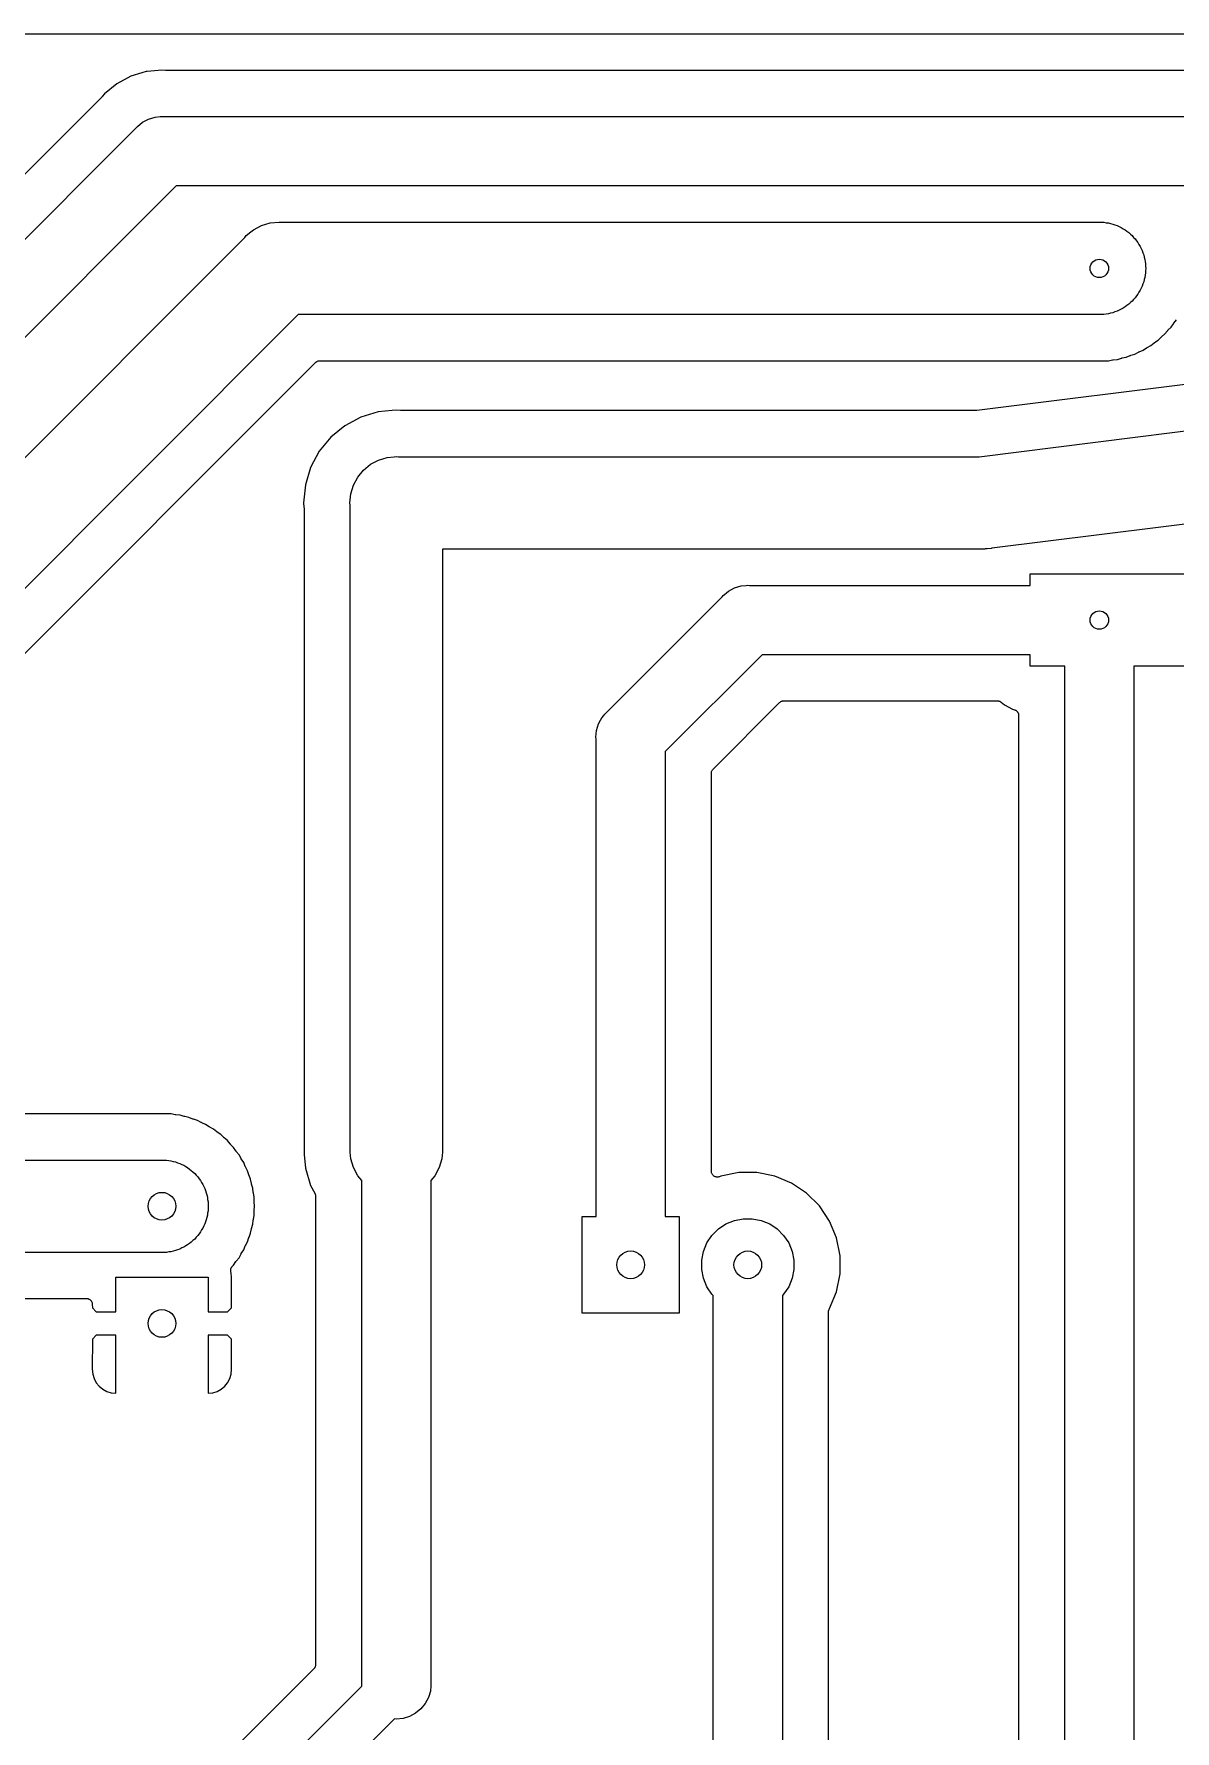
# Model space of a CAD drawing. Extents: x 74 to 216, y -130 to -38.
# Drawn here: x 98.83 to 123.56, y -74.87 to -38.1 of the extents above; entities that cross this region are included whole.
import ezdxf

# ---------------------------------------------------------------- set-up
doc = ezdxf.new("R2010")
doc.units = 0
doc.layers.add('BLACK', color=7, linetype='CONTINUOUS')

msp = doc.modelspace()

# ---------------------------------------------------------------- linework, layer by layer
at = {"layer": 'BLACK', "linetype": 'CONTINUOUS'}
for p, q in [((73.787, -38.1), (215.773, -38.1)), ((101.162, -38.9442), (100.927, -39.0154)), ((101.257, -38.9153), (101.162, -38.9442)), ((101.162, -38.9442), (101.162, -38.9442)), ((101.28, -38.9131), (101.257, -38.9153)), ((101.52, -38.8894), (101.28, -38.9131)), ((101.28, -38.9131), (101.28, -38.9131)), ((101.6, -38.8815), (101.52, -38.8894)), ((101.52, -38.8894), (101.52, -38.8894)), ((101.68, -38.8894), (101.6, -38.8815)), ((101.685, -38.8894), (101.68, -38.8894)), ((101.69, -38.89), (101.685, -38.8894)), ((101.692, -38.89), (101.69, -38.89)), ((126.908, -38.89), (101.692, -38.89)), ((100.623, -39.1779), (100.357, -39.3966)), ((100.927, -39.0154), (100.623, -39.1779)), ((100.297, -39.4678), (77.5678, -62.1974)), ((100.301, -39.4636), (100.297, -39.4678)), ((100.305, -39.4599), (100.301, -39.4636)), ((100.306, -39.4585), (100.305, -39.4599)), ((100.357, -39.3966), (100.306, -39.4585)), ((101.067, -40.1071), (101.181, -40.0134)), ((101.181, -40.0134), (101.312, -39.9437)), ((101.312, -39.9437), (101.453, -39.9009)), ((101.453, -39.9009), (101.563, -39.89)), ((101.563, -39.89), (101.6, -39.8864)), ((101.563, -39.89), (101.563, -39.89)), ((101.6, -39.8864), (101.637, -39.89)), ((101.637, -39.89), (126.963, -39.89)), ((78.2357, -62.9436), (101.044, -40.1357)), ((101.044, -40.1357), (101.067, -40.1071)), ((101.911, -41.39), (79.49, -63.8107)), ((126.689, -41.39), (101.911, -41.39)), ((103.582, -42.3445), (103.755, -42.2517)), ((103.755, -42.2517), (103.944, -42.1945)), ((103.944, -42.1945), (104.14, -42.1752)), ((104.14, -42.1752), (104.189, -42.18)), ((104.189, -42.18), (122.018, -42.18)), ((122.018, -42.18), (122.067, -42.1896)), ((122.067, -42.1896), (122.116, -42.1945)), ((122.116, -42.1945), (122.163, -42.2088)), ((122.163, -42.2088), (122.212, -42.2184)), ((122.212, -42.2184), (122.257, -42.2373)), ((122.257, -42.2373), (122.305, -42.2517)), ((122.305, -42.2517), (122.348, -42.2749)), ((122.348, -42.2749), (122.394, -42.2938)), ((83.1476, -62.7582), (103.398, -42.5076)), ((103.398, -42.5076), (103.429, -42.4695)), ((103.429, -42.4695), (103.526, -42.39)), ((103.526, -42.39), (103.582, -42.3445)), ((122.394, -42.2938), (122.435, -42.3212)), ((122.435, -42.3212), (122.478, -42.3445)), ((122.478, -42.3445), (122.516, -42.3758)), ((122.516, -42.3758), (122.557, -42.4032)), ((122.557, -42.4032), (122.592, -42.4382)), ((122.592, -42.4382), (122.631, -42.4695)), ((122.631, -42.4695), (122.662, -42.5076)), ((122.662, -42.5076), (122.697, -42.5425)), ((122.697, -42.5425), (122.724, -42.5836)), ((122.724, -42.5836), (122.755, -42.6217)), ((122.755, -42.6217), (122.779, -42.6653)), ((122.779, -42.6653), (122.806, -42.7063)), ((122.806, -42.7063), (122.825, -42.7519)), ((122.825, -42.7519), (122.848, -42.7955)), ((122.848, -42.7955), (122.863, -42.8427)), ((122.863, -42.8427), (122.882, -42.8883)), ((122.882, -42.8883), (122.891, -42.9367)), ((122.891, -42.9367), (122.906, -42.984)), ((122.906, -42.984), (122.91, -43.0331)), ((122.906, -43.376), (122.891, -43.4233)), ((122.91, -43.3269), (122.906, -43.376)), ((122.91, -43.0331), (122.92, -43.0815)), ((122.92, -43.2785), (122.91, -43.3269)), ((122.92, -43.0815), (122.92, -43.1309)), ((122.92, -43.1309), (122.925, -43.18)), ((122.925, -43.18), (122.92, -43.2291)), ((122.92, -43.2291), (122.92, -43.2785)), ((122.755, -43.7383), (122.724, -43.7764)), ((122.779, -43.6947), (122.755, -43.7383)), ((122.806, -43.6537), (122.779, -43.6947)), ((122.825, -43.6081), (122.806, -43.6537)), ((122.848, -43.5645), (122.825, -43.6081)), ((122.863, -43.5173), (122.848, -43.5645)), ((122.882, -43.4717), (122.863, -43.5173)), ((122.891, -43.4233), (122.882, -43.4717)), ((122.257, -44.1227), (122.212, -44.1416)), ((122.305, -44.1083), (122.257, -44.1227)), ((122.348, -44.0851), (122.305, -44.1083)), ((122.394, -44.0662), (122.348, -44.0851)), ((122.435, -44.0388), (122.394, -44.0662)), ((122.478, -44.0155), (122.435, -44.0388)), ((122.516, -43.9842), (122.478, -44.0155)), ((122.557, -43.9568), (122.516, -43.9842)), ((122.592, -43.9218), (122.557, -43.9568)), ((122.631, -43.8905), (122.592, -43.9218)), ((122.662, -43.8524), (122.631, -43.8905)), ((122.697, -43.8175), (122.662, -43.8524)), ((122.724, -43.7764), (122.697, -43.8175)), ((104.554, -44.18), (84.82, -63.9142)), ((122.018, -44.18), (104.554, -44.18)), ((122.067, -44.1704), (122.018, -44.18)), ((122.116, -44.1655), (122.067, -44.1704)), ((122.163, -44.1512), (122.116, -44.1655)), ((122.212, -44.1416), (122.163, -44.1512)), ((123.408, -44.5203), (123.474, -44.4549)), ((123.474, -44.4549), (123.525, -44.378)), ((123.525, -44.378), (123.526, -44.3765)), ((123.526, -44.3765), (123.529, -44.3725)), ((123.529, -44.3725), (123.532, -44.368)), ((123.532, -44.368), (123.591, -44.2965)), ((119.318, -47.26), (139.236, -44.7703)), ((122.955, -44.8946), (123.037, -44.851)), ((123.037, -44.851), (123.108, -44.7923)), ((123.108, -44.7923), (123.109, -44.7912)), ((123.109, -44.7912), (123.114, -44.7883)), ((123.114, -44.7883), (123.118, -44.7849)), ((123.118, -44.7849), (123.195, -44.7335)), ((123.195, -44.7335), (123.26, -44.6681)), ((123.26, -44.6681), (123.262, -44.6668)), ((123.262, -44.6668), (123.266, -44.6635)), ((123.266, -44.6635), (123.27, -44.6597)), ((123.27, -44.6597), (123.341, -44.6011)), ((123.341, -44.6011), (123.4, -44.5296)), ((123.4, -44.5296), (123.401, -44.5282)), ((123.401, -44.5282), (123.405, -44.5245)), ((123.405, -44.5245), (123.408, -44.5203)), ((88.8697, -61.2788), (104.931, -45.2172)), ((104.931, -45.2172), (104.932, -45.2169)), ((104.932, -45.216), (104.942, -45.2086)), ((104.932, -45.2169), (104.932, -45.216)), ((104.932, -45.2169), (104.932, -45.2169)), ((104.932, -45.2169), (104.932, -45.2169)), ((104.942, -45.2086), (104.951, -45.2012)), ((104.951, -45.2009), (104.952, -45.2005)), ((104.951, -45.2012), (104.951, -45.2009)), ((104.952, -45.2005), (104.962, -45.1951)), ((104.962, -45.1951), (104.973, -45.1896)), ((104.973, -45.1894), (104.974, -45.1891)), ((104.973, -45.1896), (104.973, -45.1894)), ((104.974, -45.1891), (104.985, -45.1858)), ((104.985, -45.1858), (104.996, -45.1824)), ((104.996, -45.1824), (104.997, -45.1824)), ((104.997, -45.1824), (104.998, -45.1822)), ((104.998, -45.1822), (105.009, -45.1811)), ((105.009, -45.1811), (105.021, -45.18)), ((105.021, -45.18), (122.117, -45.18)), ((128.867, -45.0586), (119.263, -46.259)), ((122.117, -45.18), (122.208, -45.162)), ((122.208, -45.162), (122.209, -45.1616)), ((122.209, -45.1616), (122.215, -45.1612)), ((122.215, -45.1612), (122.22, -45.1601)), ((122.22, -45.1601), (122.312, -45.1511)), ((122.312, -45.1511), (122.401, -45.1242)), ((122.401, -45.1242), (122.402, -45.1237)), ((122.402, -45.1237), (122.408, -45.1227)), ((122.408, -45.1227), (122.413, -45.1212)), ((122.413, -45.1212), (122.503, -45.1031)), ((122.503, -45.1031), (122.589, -45.0677)), ((122.589, -45.0677), (122.59, -45.0671)), ((122.59, -45.0671), (122.596, -45.0656)), ((122.596, -45.0656), (122.601, -45.0635)), ((122.601, -45.0635), (122.689, -45.0367)), ((122.689, -45.0367), (122.771, -44.9931)), ((122.771, -44.9931), (122.772, -44.9923)), ((122.772, -44.9923), (122.777, -44.9903)), ((122.777, -44.9903), (122.782, -44.9878)), ((122.782, -44.9878), (122.867, -44.9524)), ((122.867, -44.9524), (122.944, -44.901)), ((122.944, -44.901), (122.946, -44.9)), ((122.946, -44.9), (122.951, -44.8976)), ((122.951, -44.8976), (122.955, -44.8946)), ((106.288, -46.2889), (105.911, -46.4033)), ((106.588, -46.2594), (106.288, -46.2889)), ((106.68, -46.2503), (106.588, -46.2594)), ((106.772, -46.2594), (106.68, -46.2503)), ((106.777, -46.2594), (106.772, -46.2594)), ((106.783, -46.26), (106.777, -46.2594)), ((106.784, -46.26), (106.783, -46.26)), ((119.248, -46.26), (106.784, -46.26)), ((119.255, -46.2593), (119.248, -46.26)), ((119.262, -46.2592), (119.255, -46.2593)), ((119.263, -46.259), (119.262, -46.2592)), ((105.563, -46.589), (105.259, -46.8389)), ((105.911, -46.4033), (105.563, -46.589)), ((105.259, -46.8389), (105.009, -47.1435)), ((139.811, -46.7139), (119.589, -49.2417)), ((105.009, -47.1435), (104.823, -47.4909)), ((105.969, -47.5495), (106.122, -47.4245)), ((106.122, -47.4245), (106.295, -47.3317)), ((106.295, -47.3317), (106.484, -47.2745)), ((106.484, -47.2745), (106.631, -47.26)), ((106.631, -47.26), (106.68, -47.2552)), ((106.68, -47.2552), (106.729, -47.26)), ((106.729, -47.26), (119.318, -47.26)), ((104.823, -47.4909), (104.709, -47.8679)), ((105.752, -47.8755), (105.845, -47.7017)), ((105.845, -47.7017), (105.969, -47.5495)), ((104.709, -47.8679), (104.67, -48.26)), ((105.675, -48.26), (105.694, -48.064)), ((105.694, -48.064), (105.752, -47.8755)), ((104.67, -48.26), (104.679, -48.352)), ((104.679, -48.352), (104.68, -48.3538)), ((104.68, -48.3538), (104.679, -48.3592)), ((104.679, -48.3592), (104.68, -48.3645)), ((104.68, -48.3645), (104.68, -62.3782)), ((105.68, -48.3091), (105.675, -48.26)), ((105.68, -62.3291), (105.68, -48.3091)), ((119.295, -49.26), (107.68, -49.26)), ((107.68, -49.26), (107.68, -62.3291)), ((119.308, -49.2622), (119.295, -49.26)), ((119.393, -49.26), (119.308, -49.2622)), ((119.429, -49.26), (119.393, -49.26)), ((119.442, -49.2587), (119.429, -49.26)), ((119.455, -49.2584), (119.442, -49.2587)), ((119.491, -49.2539), (119.455, -49.2584)), ((119.576, -49.2455), (119.491, -49.2539)), ((119.589, -49.2417), (119.576, -49.2455)), ((120.42, -50.05), (120.42, -49.8)), ((120.42, -49.8), (125.879, -49.8)), ((111.256, -52.7836), (113.744, -50.2957)), ((113.744, -50.2957), (113.767, -50.2671)), ((113.767, -50.2671), (113.796, -50.2436)), ((113.796, -50.2436), (113.881, -50.1734)), ((113.796, -50.2436), (113.796, -50.2436)), ((113.881, -50.1734), (114.012, -50.1037)), ((113.881, -50.1734), (113.881, -50.1734)), ((113.881, -50.1734), (113.881, -50.1734)), ((114.012, -50.1037), (114.153, -50.0609)), ((114.153, -50.0609), (114.263, -50.05)), ((114.263, -50.05), (114.3, -50.0464)), ((114.263, -50.05), (114.263, -50.05)), ((114.3, -50.0464), (114.337, -50.05)), ((114.337, -50.05), (120.42, -50.05)), ((114.611, -51.55), (112.51, -53.6507)), ((120.42, -51.55), (114.611, -51.55)), ((120.42, -51.8), (120.42, -51.55)), ((121.17, -51.8), (120.42, -51.8)), ((121.17, -62.1932), (121.17, -51.8)), ((125.879, -51.8), (122.67, -51.8)), ((122.67, -51.8), (122.67, -93.3176)), ((114.989, -52.586), (114.998, -52.5786)), ((114.998, -52.5786), (115.007, -52.5712)), ((115.007, -52.5712), (115.008, -52.5709)), ((115.008, -52.5705), (115.019, -52.5651)), ((115.008, -52.5709), (115.008, -52.5705)), ((115.019, -52.5651), (115.029, -52.5596)), ((115.029, -52.5596), (115.03, -52.5594)), ((115.03, -52.5591), (115.042, -52.5558)), ((115.03, -52.5594), (115.03, -52.5591)), ((115.042, -52.5558), (115.053, -52.5524)), ((115.053, -52.5524), (115.054, -52.5522)), ((115.053, -52.5524), (115.053, -52.5524)), ((115.054, -52.5522), (115.066, -52.5511)), ((115.066, -52.5511), (115.077, -52.55)), ((115.077, -52.55), (119.712, -52.55)), ((119.712, -52.55), (119.714, -52.55)), ((119.714, -52.55), (119.719, -52.5506)), ((119.719, -52.5506), (119.725, -52.5506)), ((119.725, -52.5506), (119.732, -52.552)), ((119.732, -52.552), (119.739, -52.5528)), ((119.739, -52.5528), (119.744, -52.5544)), ((119.744, -52.5544), (119.749, -52.5555)), ((119.749, -52.5555), (119.756, -52.5582)), ((119.756, -52.5582), (119.762, -52.5603)), ((119.762, -52.5603), (119.767, -52.5629)), ((119.767, -52.5629), (119.772, -52.565)), ((119.772, -52.565), (119.778, -52.5689)), ((119.778, -52.5689), (119.784, -52.5722)), ((119.784, -52.5722), (119.788, -52.5758)), ((119.788, -52.5758), (119.793, -52.5788)), ((119.793, -52.5788), (119.862, -52.6355)), ((111.109, -52.9678), (111.133, -52.9213)), ((111.133, -52.9213), (111.177, -52.868)), ((111.177, -52.868), (111.204, -52.8357)), ((111.204, -52.8357), (111.227, -52.8071)), ((111.204, -52.8357), (111.204, -52.8357)), ((111.227, -52.8071), (111.256, -52.7836)), ((113.547, -54.0277), (114.988, -52.5872)), ((114.988, -52.5869), (114.989, -52.586)), ((114.988, -52.5872), (114.988, -52.5869)), ((114.988, -52.5869), (114.988, -52.5869)), ((114.988, -52.5869), (114.988, -52.5869)), ((119.862, -52.6355), (120.035, -52.7284)), ((120.035, -52.7284), (120.08, -52.7418)), ((120.08, -52.7418), (120.082, -52.7423)), ((120.082, -52.7423), (120.087, -52.7446)), ((120.087, -52.7446), (120.092, -52.7463)), ((120.092, -52.7463), (120.098, -52.7495)), ((120.098, -52.7495), (120.104, -52.7521)), ((120.104, -52.7521), (120.109, -52.7554)), ((120.109, -52.7554), (120.114, -52.7581)), ((120.114, -52.7581), (120.119, -52.7624)), ((120.119, -52.7624), (120.125, -52.7662)), ((120.125, -52.7662), (120.129, -52.7702)), ((120.129, -52.7702), (120.133, -52.7739)), ((120.133, -52.7739), (120.137, -52.7791)), ((120.137, -52.7791), (120.142, -52.7839)), ((120.142, -52.7839), (120.145, -52.7887)), ((120.145, -52.7887), (120.149, -52.7931)), ((120.149, -52.7931), (120.152, -52.799)), ((120.152, -52.799), (120.156, -52.8047)), ((120.156, -52.8047), (120.158, -52.8099)), ((120.158, -52.8099), (120.16, -52.815)), ((120.16, -52.815), (120.162, -52.8214)), ((120.162, -52.8214), (120.165, -52.8277)), ((120.165, -52.8277), (120.166, -52.8332)), ((120.166, -52.8332), (120.168, -52.8387)), ((120.168, -52.8387), (120.168, -52.8454)), ((120.168, -52.8454), (120.169, -52.852)), ((120.169, -52.852), (120.169, -52.8577)), ((120.169, -52.8577), (120.17, -52.8633)), ((120.17, -52.8633), (120.17, -62.1378)), ((111.006, -53.34), (111.021, -53.193)), ((111.021, -53.193), (111.064, -53.0516)), ((111.064, -53.0516), (111.109, -52.9678)), ((111.01, -53.3768), (111.006, -53.34)), ((111.01, -63.72), (111.01, -53.3768)), ((112.51, -53.6507), (112.51, -63.72)), ((113.526, -54.0571), (113.531, -54.0468)), ((113.531, -54.0468), (113.532, -54.0463)), ((113.532, -54.0457), (113.54, -54.0368)), ((113.532, -54.0463), (113.532, -54.0457)), ((113.54, -54.0368), (113.547, -54.0277)), ((113.51, -54.1157), (113.511, -54.104)), ((113.51, -54.117), (113.51, -54.1157)), ((113.51, -54.1171), (113.51, -54.117)), ((113.51, -54.117), (113.51, -54.117)), ((113.51, -54.1175), (113.51, -54.1171)), ((113.51, -62.7424), (113.51, -54.1175)), ((113.511, -54.104), (113.513, -54.0924)), ((113.513, -54.0911), (113.516, -54.0799)), ((113.513, -54.0917), (113.513, -54.0911)), ((113.513, -54.0924), (113.513, -54.0917)), ((113.516, -54.0799), (113.52, -54.0687)), ((113.52, -54.0674), (113.526, -54.0571)), ((113.52, -54.0681), (113.52, -54.0674)), ((113.52, -54.0687), (113.52, -54.0681)), ((101.797, -61.5), (89.0045, -61.5)), ((101.888, -61.518), (101.797, -61.5)), ((101.893, -61.5186), (101.888, -61.518)), ((101.898, -61.5197), (101.893, -61.5186)), ((101.9, -61.5199), (101.898, -61.5197)), ((101.992, -61.5289), (101.9, -61.5199)), ((102.081, -61.5558), (101.992, -61.5289)), ((102.086, -61.5568), (102.081, -61.5558)), ((102.091, -61.5585), (102.086, -61.5568)), ((102.093, -61.5588), (102.091, -61.5585)), ((102.183, -61.5769), (102.093, -61.5588)), ((102.269, -61.6123), (102.183, -61.5769)), ((102.274, -61.6138), (102.269, -61.6123)), ((102.279, -61.6159), (102.274, -61.6138)), ((102.281, -61.6165), (102.279, -61.6159)), ((102.369, -61.6433), (102.281, -61.6165)), ((102.451, -61.6869), (102.369, -61.6433)), ((102.456, -61.6889), (102.451, -61.6869)), ((102.46, -61.6915), (102.456, -61.6889)), ((102.462, -61.6922), (102.46, -61.6915)), ((102.547, -61.7276), (102.462, -61.6922)), ((102.624, -61.779), (102.547, -61.7276)), ((102.629, -61.7815), (102.624, -61.779)), ((102.633, -61.7846), (102.629, -61.7815)), ((102.635, -61.7854), (102.633, -61.7846)), ((102.717, -61.829), (102.635, -61.7854)), ((102.788, -61.8877), (102.717, -61.829)), ((102.792, -61.8907), (102.788, -61.8877)), ((102.797, -61.8941), (102.792, -61.8907)), ((102.798, -61.8951), (102.797, -61.8941)), ((102.875, -61.9465), (102.798, -61.8951)), ((102.94, -62.0119), (102.875, -61.9465)), ((102.944, -62.0153), (102.94, -62.0119)), ((102.948, -62.0191), (102.944, -62.0153)), ((102.95, -62.0203), (102.948, -62.0191)), ((103.021, -62.0789), (102.95, -62.0203)), ((103.08, -62.1504), (103.021, -62.0789)), ((120.17, -62.1378), (120.17, -73.5678)), ((88.9491, -62.5), (101.698, -62.5)), ((101.698, -62.5), (101.747, -62.5096)), ((101.747, -62.5096), (101.796, -62.5145)), ((103.084, -62.1542), (103.08, -62.1504)), ((103.087, -62.1584), (103.084, -62.1542)), ((103.088, -62.1597), (103.087, -62.1584)), ((103.154, -62.2251), (103.088, -62.1597)), ((103.205, -62.302), (103.154, -62.2251)), ((103.208, -62.3061), (103.205, -62.302)), ((103.211, -62.3106), (103.208, -62.3061)), ((103.212, -62.312), (103.211, -62.3106)), ((103.271, -62.3835), (103.212, -62.312)), ((103.315, -62.465), (103.271, -62.3835)), ((103.318, -62.4695), (103.315, -62.465)), ((103.32, -62.4743), (103.318, -62.4695)), ((103.321, -62.4757), (103.32, -62.4743)), ((103.372, -62.5526), (103.321, -62.4757)), ((104.68, -62.3782), (104.709, -62.6721)), ((105.694, -62.476), (105.68, -62.3291)), ((105.752, -62.6645), (105.694, -62.476)), ((107.666, -62.476), (107.608, -62.6645)), ((107.68, -62.3291), (107.666, -62.476)), ((121.17, -73.6232), (121.17, -62.1932)), ((101.796, -62.5145), (101.843, -62.5288)), ((101.843, -62.5288), (101.892, -62.5384)), ((101.892, -62.5384), (101.937, -62.5573)), ((101.937, -62.5573), (101.985, -62.5717)), ((101.985, -62.5717), (102.028, -62.5949)), ((102.028, -62.5949), (102.074, -62.6138)), ((102.074, -62.6138), (102.115, -62.6412)), ((102.115, -62.6412), (102.158, -62.6645)), ((102.158, -62.6645), (102.196, -62.6958)), ((102.196, -62.6958), (102.237, -62.7232)), ((102.237, -62.7232), (102.272, -62.7582)), ((102.272, -62.7582), (102.311, -62.7895)), ((102.311, -62.7895), (102.342, -62.8276)), ((102.342, -62.8276), (102.377, -62.8625)), ((102.377, -62.8625), (102.404, -62.9036)), ((103.408, -62.6381), (103.372, -62.5526)), ((103.41, -62.6428), (103.408, -62.6381)), ((103.412, -62.6478), (103.41, -62.6428)), ((103.413, -62.6494), (103.412, -62.6478)), ((103.457, -62.7309), (103.413, -62.6494)), ((103.484, -62.8194), (103.457, -62.7309)), ((103.486, -62.8244), (103.484, -62.8194)), ((103.487, -62.8295), (103.486, -62.8244)), ((103.488, -62.8312), (103.487, -62.8295)), ((103.523, -62.9166), (103.488, -62.8312)), ((104.709, -62.6721), (104.823, -63.0491)), ((105.845, -62.8383), (105.752, -62.6645)), ((105.93, -62.9424), (105.845, -62.8383)), ((107.515, -62.8383), (107.43, -62.9424)), ((107.608, -62.6645), (107.515, -62.8383)), ((113.511, -62.7543), (113.51, -62.7424)), ((113.512, -62.7664), (113.511, -62.7543)), ((113.512, -62.7667), (113.512, -62.7664)), ((113.512, -62.767), (113.512, -62.7667)), ((113.516, -62.7785), (113.512, -62.767)), ((113.519, -62.7902), (113.516, -62.7785)), ((113.519, -62.7905), (113.519, -62.7902)), ((113.52, -62.7908), (113.519, -62.7905)), ((113.525, -62.8015), (113.52, -62.7908)), ((113.531, -62.8121), (113.525, -62.8015)), ((113.531, -62.8124), (113.531, -62.8121)), ((113.531, -62.8127), (113.531, -62.8124)), ((113.539, -62.8222), (113.531, -62.8127)), ((113.546, -62.8314), (113.539, -62.8222)), ((113.547, -62.8316), (113.546, -62.8314)), ((113.547, -62.8319), (113.547, -62.8316)), ((113.556, -62.8396), (113.547, -62.8319)), ((113.565, -62.8473), (113.556, -62.8396)), ((113.566, -62.8475), (113.565, -62.8473)), ((113.566, -62.8477), (113.566, -62.8475)), ((113.577, -62.8534), (113.566, -62.8477)), ((113.587, -62.8592), (113.577, -62.8534)), ((113.587, -62.8593), (113.587, -62.8592)), ((113.588, -62.8595), (113.587, -62.8593)), ((113.599, -62.863), (113.588, -62.8595)), ((113.611, -62.8666), (113.599, -62.863)), ((113.611, -62.8667), (113.611, -62.8666)), ((113.611, -62.8668), (113.611, -62.8667)), ((113.624, -62.8681), (113.611, -62.8668)), ((113.635, -62.8694), (113.624, -62.8681)), ((113.636, -62.8693), (113.635, -62.8694)), ((113.648, -62.8683), (113.636, -62.8694)), ((113.636, -62.8694), (113.636, -62.8693)), ((113.66, -62.8672), (113.648, -62.8683)), ((113.661, -62.8671), (113.66, -62.8672)), ((113.66, -62.8672), (113.66, -62.8672)), ((113.672, -62.8638), (113.661, -62.8671)), ((113.684, -62.8604), (113.672, -62.8638)), ((113.685, -62.8601), (113.684, -62.8604)), ((113.686, -62.8597), (113.685, -62.8601)), ((113.685, -62.8601), (113.685, -62.8601)), ((113.685, -62.8601), (113.685, -62.8601)), ((113.717, -62.8469), (113.686, -62.8597)), ((114.103, -62.77), (113.717, -62.8469)), ((114.497, -62.77), (114.103, -62.77)), ((114.883, -62.8469), (114.497, -62.77)), ((115.247, -62.9976), (114.883, -62.8469)), ((102.404, -62.9036), (102.435, -62.9417)), ((102.435, -62.9417), (102.459, -62.9853)), ((102.459, -62.9853), (102.486, -63.0263)), ((102.486, -63.0263), (102.505, -63.0719)), ((102.505, -63.0719), (102.528, -63.1155)), ((102.528, -63.1155), (102.543, -63.1627)), ((102.543, -63.1627), (102.562, -63.2083)), ((102.562, -63.2083), (102.571, -63.2567)), ((103.541, -63.0073), (103.523, -62.9166)), ((103.543, -63.0125), (103.541, -63.0073)), ((103.544, -63.0177), (103.543, -63.0125)), ((103.544, -63.0194), (103.544, -63.0177)), ((103.571, -63.1079), (103.544, -63.0194)), ((103.58, -63.2), (103.571, -63.1079)), ((103.581, -63.2052), (103.58, -63.2)), ((103.582, -63.2106), (103.581, -63.2052)), ((103.582, -63.2123), (103.582, -63.2106)), ((103.6, -63.303), (103.582, -63.2123)), ((104.823, -63.0491), (104.915, -63.2206)), ((104.915, -63.2206), (104.916, -63.2222)), ((104.916, -63.2222), (104.918, -63.2273)), ((104.918, -63.2273), (104.92, -63.2321)), ((104.92, -63.2321), (104.922, -63.2388)), ((104.922, -63.2388), (104.925, -63.2452)), ((104.925, -63.2452), (104.926, -63.2506)), ((105.93, -73.8948), (105.93, -62.9424)), ((107.43, -62.9424), (107.43, -73.8948)), ((115.575, -63.2165), (115.247, -62.9976)), ((115.854, -63.4951), (115.575, -63.2165)), ((102.571, -63.2567), (102.586, -63.304)), ((102.586, -63.304), (102.59, -63.3531)), ((102.59, -63.3531), (102.6, -63.4015)), ((102.6, -63.5985), (102.59, -63.6469)), ((102.6, -63.4015), (102.6, -63.4509)), ((102.6, -63.4509), (102.605, -63.5)), ((102.605, -63.5), (102.6, -63.5491)), ((102.6, -63.5491), (102.6, -63.5985)), ((103.6, -63.3955), (103.6, -63.303)), ((103.601, -63.4008), (103.6, -63.3955)), ((103.6, -63.4062), (103.601, -63.4008)), ((103.601, -63.408), (103.6, -63.4062)), ((103.6, -63.6027), (103.601, -63.5974)), ((103.6, -63.6045), (103.6, -63.6027)), ((103.6, -63.697), (103.6, -63.6045)), ((103.61, -63.5), (103.601, -63.408)), ((103.601, -63.592), (103.61, -63.5)), ((103.601, -63.5974), (103.601, -63.592)), ((104.926, -63.2506), (104.928, -63.2558)), ((104.928, -63.2558), (104.928, -63.2628)), ((104.928, -63.2628), (104.93, -63.2696)), ((104.93, -63.2696), (104.929, -63.2751)), ((104.929, -63.2751), (104.93, -63.2805)), ((104.93, -63.2805), (104.93, -73.4341)), ((116.072, -63.8226), (115.854, -63.4951)), ((102.486, -63.9737), (102.459, -64.0147)), ((102.505, -63.9281), (102.486, -63.9737)), ((102.528, -63.8845), (102.505, -63.9281)), ((102.543, -63.8373), (102.528, -63.8845)), ((102.562, -63.7917), (102.543, -63.8373)), ((102.571, -63.7433), (102.562, -63.7917)), ((102.586, -63.696), (102.571, -63.7433)), ((102.59, -63.6469), (102.586, -63.696)), ((103.543, -63.9858), (103.544, -63.9806)), ((103.544, -63.9806), (103.571, -63.8921)), ((103.571, -63.8921), (103.58, -63.8)), ((103.58, -63.7983), (103.581, -63.793)), ((103.58, -63.8), (103.58, -63.7983)), ((103.581, -63.793), (103.582, -63.7877)), ((103.582, -63.7877), (103.6, -63.697)), ((110.71, -65.82), (110.71, -63.72)), ((110.71, -63.72), (111.01, -63.72)), ((112.51, -63.72), (112.81, -63.72)), ((112.81, -63.72), (112.81, -65.82)), ((113.663, -63.9932), (113.826, -63.8838)), ((113.826, -63.8838), (114.008, -63.8084)), ((114.008, -63.8084), (114.202, -63.77)), ((114.202, -63.77), (114.398, -63.77)), ((114.398, -63.77), (114.592, -63.8084)), ((114.592, -63.8084), (114.774, -63.8838)), ((114.774, -63.8838), (114.937, -63.9932)), ((116.223, -64.1866), (116.072, -63.8226)), ((102.158, -64.3355), (102.115, -64.3588)), ((102.196, -64.3042), (102.158, -64.3355)), ((102.237, -64.2768), (102.196, -64.3042)), ((102.272, -64.2418), (102.237, -64.2768)), ((102.311, -64.2105), (102.272, -64.2418)), ((102.342, -64.1724), (102.311, -64.2105)), ((102.377, -64.1375), (102.342, -64.1724)), ((102.404, -64.0964), (102.377, -64.1375)), ((102.435, -64.0583), (102.404, -64.0964)), ((102.459, -64.0147), (102.435, -64.0583)), ((103.413, -64.3506), (103.457, -64.2691)), ((103.457, -64.2691), (103.484, -64.1806)), ((103.484, -64.1789), (103.486, -64.174)), ((103.484, -64.1806), (103.484, -64.1789)), ((103.486, -64.174), (103.488, -64.1688)), ((103.488, -64.1688), (103.523, -64.0834)), ((103.523, -64.0834), (103.541, -63.9927)), ((103.541, -63.9927), (103.542, -63.9909)), ((103.542, -63.9909), (103.543, -63.9858)), ((113.338, -64.4783), (113.414, -64.2963)), ((113.414, -64.2963), (113.523, -64.1325)), ((113.523, -64.1325), (113.663, -63.9932)), ((114.937, -63.9932), (115.077, -64.1325)), ((115.077, -64.1325), (115.186, -64.2963)), ((115.186, -64.2963), (115.262, -64.4783)), ((116.3, -64.573), (116.223, -64.1866)), ((101.698, -64.5), (89.9, -64.5)), ((101.747, -64.4904), (101.698, -64.5)), ((101.796, -64.4855), (101.747, -64.4904)), ((101.843, -64.4712), (101.796, -64.4855)), ((101.892, -64.4616), (101.843, -64.4712)), ((101.937, -64.4427), (101.892, -64.4616)), ((101.985, -64.4283), (101.937, -64.4427)), ((102.028, -64.4051), (101.985, -64.4283)), ((102.074, -64.3862), (102.028, -64.4051)), ((102.115, -64.3588), (102.074, -64.3862)), ((103.154, -64.7749), (103.205, -64.698)), ((103.205, -64.698), (103.206, -64.6965)), ((103.206, -64.6965), (103.209, -64.6925)), ((103.209, -64.6925), (103.212, -64.688)), ((103.212, -64.688), (103.271, -64.6165)), ((103.271, -64.6165), (103.315, -64.535)), ((103.315, -64.5334), (103.318, -64.529)), ((103.315, -64.535), (103.315, -64.5334)), ((103.318, -64.529), (103.321, -64.5243)), ((103.321, -64.5243), (103.372, -64.4474)), ((103.372, -64.4474), (103.408, -64.3619)), ((103.408, -64.3603), (103.411, -64.3556)), ((103.408, -64.3619), (103.408, -64.3603)), ((103.411, -64.3556), (103.413, -64.3506)), ((113.3, -64.6715), (113.338, -64.4783)), ((113.3, -64.8685), (113.3, -64.6715)), ((115.262, -64.4783), (115.3, -64.6715)), ((115.3, -64.6715), (115.3, -64.8685)), ((116.3, -64.967), (116.3, -64.573)), ((100.6, -65.786), (100.6, -65.04)), ((100.6, -65.04), (101.551, -65.04)), ((101.551, -65.04), (101.6, -65.0352)), ((101.6, -65.0352), (101.649, -65.04)), ((101.649, -65.04), (102.6, -65.04)), ((102.6, -65.04), (102.6, -65.786)), ((103.091, -64.8895), (103.092, -64.8828)), ((103.092, -64.8951), (103.091, -64.8895)), ((103.092, -64.876), (103.093, -64.8705)), ((103.092, -64.8828), (103.092, -64.876)), ((103.092, -64.9008), (103.092, -64.8951)), ((103.093, -64.9075), (103.092, -64.9008)), ((103.093, -64.8705), (103.094, -64.8649)), ((103.093, -64.9142), (103.093, -64.9075)), ((103.095, -64.9196), (103.093, -64.9142)), ((103.094, -64.8649), (103.096, -64.8584)), ((103.096, -64.9251), (103.095, -64.9196)), ((103.096, -64.8584), (103.097, -64.8517)), ((103.097, -64.9268), (103.096, -64.9251)), ((103.097, -64.8517), (103.099, -64.8465)), ((103.101, -64.9404), (103.097, -64.9268)), ((103.099, -64.8465), (103.101, -64.8412)), ((103.101, -64.8412), (103.104, -64.8352)), ((103.111, -65.046), (103.101, -64.9404)), ((103.104, -64.8352), (103.107, -64.8289)), ((103.107, -64.8289), (103.11, -64.8243)), ((103.108, -65.7014), (103.111, -65.046)), ((103.11, -64.8243), (103.113, -64.8193)), ((103.113, -64.8193), (103.117, -64.8141)), ((103.117, -64.8141), (103.121, -64.8085)), ((103.121, -64.8085), (103.125, -64.8045)), ((103.125, -64.8045), (103.128, -64.8002)), ((103.128, -64.8002), (103.154, -64.7749)), ((113.338, -65.0617), (113.3, -64.8685)), ((113.414, -65.2437), (113.338, -65.0617)), ((115.262, -65.0617), (115.186, -65.2437)), ((115.3, -64.8685), (115.262, -65.0617)), ((116.223, -65.3534), (116.3, -64.967)), ((113.523, -65.4075), (113.414, -65.2437)), ((113.55, -65.4342), (113.523, -65.4075)), ((113.55, -76.1632), (113.55, -65.4342)), ((115.077, -65.4075), (115.05, -65.4342)), ((115.05, -65.4342), (115.05, -78.7032)), ((115.186, -65.2437), (115.077, -65.4075)), ((116.072, -65.7174), (116.223, -65.3534)), ((91.027, -65.5), (99.9645, -65.5)), ((99.9645, -65.5), (99.9648, -65.5)), ((99.9648, -65.5), (99.9648, -65.5)), ((99.9648, -65.5), (99.9648, -65.5)), ((99.9648, -65.5), (99.9662, -65.5)), ((99.9662, -65.5), (99.9778, -65.5013)), ((99.9778, -65.5013), (99.9895, -65.5025)), ((99.9895, -65.5025), (99.9901, -65.5027)), ((99.9901, -65.5027), (99.9909, -65.5028)), ((99.9909, -65.5028), (100.002, -65.5063)), ((100.002, -65.5063), (100.013, -65.5097)), ((100.013, -65.5097), (100.014, -65.5101)), ((100.014, -65.5101), (100.014, -65.5103)), ((100.014, -65.5103), (100.025, -65.5159)), ((100.025, -65.5159), (100.035, -65.5214)), ((100.035, -65.5214), (100.036, -65.5219)), ((100.036, -65.5219), (100.036, -65.5222)), ((100.036, -65.5222), (100.045, -65.5297)), ((100.045, -65.5297), (100.054, -65.5371)), ((100.054, -65.5371), (100.055, -65.5377)), ((100.055, -65.5377), (100.055, -65.5381)), ((100.055, -65.5381), (100.063, -65.5472)), ((100.063, -65.5472), (100.07, -65.5563)), ((100.07, -65.5563), (100.07, -65.5569)), ((100.07, -65.5569), (100.071, -65.5575)), ((100.071, -65.5575), (100.076, -65.5678)), ((100.076, -65.5678), (100.082, -65.5781)), ((100.082, -65.5781), (100.082, -65.5788)), ((100.082, -65.5788), (100.082, -65.5794)), ((100.082, -65.5794), (100.085, -65.5906)), ((100.085, -65.5906), (100.089, -65.6018)), ((100.089, -65.6018), (100.089, -65.6025)), ((100.089, -65.6025), (100.089, -65.6032)), ((100.089, -65.6032), (100.09, -65.6148)), ((100.09, -65.6148), (100.091, -65.6265)), ((100.091, -65.6265), (100.092, -65.7014)), ((100.092, -65.7014), (100.176, -65.786)), ((100.176, -65.786), (100.6, -65.786)), ((102.6, -65.786), (103.024, -65.786)), ((103.024, -65.786), (103.108, -65.7014)), ((112.81, -65.82), (110.71, -65.82)), ((116.05, -65.7876), (116.051, -65.7759)), ((116.05, -65.789), (116.05, -65.7876)), ((116.05, -65.7891), (116.05, -65.789)), ((116.05, -65.789), (116.05, -65.789)), ((116.05, -65.7894), (116.05, -65.7891)), ((116.05, -78.6478), (116.05, -65.7894)), ((116.051, -65.7759), (116.052, -65.7644)), ((116.052, -65.7644), (116.053, -65.7637)), ((116.053, -65.763), (116.056, -65.7518)), ((116.053, -65.7637), (116.053, -65.763)), ((116.056, -65.7518), (116.06, -65.7407)), ((116.06, -65.7393), (116.066, -65.7291)), ((116.06, -65.74), (116.06, -65.7393)), ((116.06, -65.7407), (116.06, -65.74)), ((116.066, -65.7291), (116.071, -65.7188)), ((116.071, -65.7188), (116.072, -65.7174)), ((100.092, -66.3786), (100.089, -67.034)), ((100.176, -66.294), (100.092, -66.3786)), ((100.6, -66.294), (100.176, -66.294)), ((100.6, -67.5505), (100.6, -66.294)), ((103.024, -66.294), (102.6, -66.294)), ((102.6, -66.294), (102.6, -67.5505)), ((103.108, -66.3786), (103.024, -66.294)), ((103.111, -67.034), (103.108, -66.3786)), ((100.089, -67.034), (100.099, -67.1396)), ((100.099, -67.1396), (100.128, -67.2353)), ((100.128, -67.2353), (100.176, -67.3236)), ((103.024, -67.3236), (103.072, -67.2353)), ((103.072, -67.2353), (103.101, -67.1396)), ((103.101, -67.1396), (103.111, -67.034)), ((100.176, -67.3236), (100.239, -67.4009)), ((100.239, -67.4009), (100.316, -67.4644)), ((100.316, -67.4644), (100.405, -67.5116)), ((100.405, -67.5116), (100.5, -67.5406)), ((100.5, -67.5406), (100.6, -67.5505)), ((102.6, -67.5505), (102.7, -67.5406)), ((102.7, -67.5406), (102.795, -67.5116)), ((102.795, -67.5116), (102.884, -67.4644)), ((102.884, -67.4644), (102.961, -67.4009)), ((102.961, -67.4009), (103.024, -67.3236)), ((104.893, -73.5239), (102.784, -75.6326)), ((104.9, -73.5148), (104.893, -73.5239)), ((104.908, -73.5058), (104.9, -73.5148)), ((104.909, -73.5047), (104.908, -73.5052)), ((104.908, -73.5052), (104.908, -73.5058)), ((104.914, -73.4944), (104.909, -73.5047)), ((104.92, -73.4841), (104.914, -73.4944)), ((104.924, -73.4717), (104.92, -73.4829)), ((104.92, -73.4829), (104.92, -73.4835)), ((104.92, -73.4835), (104.92, -73.4841)), ((104.927, -73.4605), (104.924, -73.4717)), ((104.929, -73.4475), (104.927, -73.4592)), ((104.927, -73.4592), (104.927, -73.4598)), ((104.927, -73.4598), (104.927, -73.4605)), ((104.93, -73.4358), (104.929, -73.4475)), ((104.93, -73.4341), (104.93, -73.4345)), ((104.93, -73.4345), (104.93, -73.4345)), ((104.93, -73.4345), (104.93, -73.4345)), ((104.93, -73.4345), (104.93, -73.4358)), ((103.058, -76.7728), (105.931, -73.9004)), ((105.931, -73.9004), (105.93, -73.8948)), ((107.43, -73.8948), (107.419, -74.005)), ((120.17, -73.5678), (120.17, -73.5678)), ((120.17, -73.5678), (120.17, -84.3324)), ((121.17, -92.98), (121.17, -73.6232)), ((121.17, -73.6232), (121.17, -73.6232)), ((107.307, -74.2767), (107.213, -74.3909)), ((107.376, -74.1464), (107.307, -74.2767)), ((107.419, -74.005), (107.376, -74.1464)), ((106.638, -74.6075), (103.765, -77.4799)), ((106.68, -74.6116), (106.638, -74.6075)), ((106.827, -74.5971), (106.68, -74.6116)), ((106.968, -74.5543), (106.827, -74.5971)), ((107.099, -74.4846), (106.968, -74.5543)), ((107.213, -74.3909), (107.099, -74.4846))]:
    msp.add_line(p, q, dxfattribs=at)
at = {"layer": 'BLACK'}
for centre, radius in [((121.92, -43.18), 0.2), ((121.92, -50.8), 0.2), ((101.6, -63.5), 0.3), ((111.76, -64.77), 0.3), ((114.3, -64.77), 0.3), ((101.6, -66.04), 0.3)]:
    msp.add_circle(centre, radius, dxfattribs=at)

doc.saveas('drawing.dxf')
